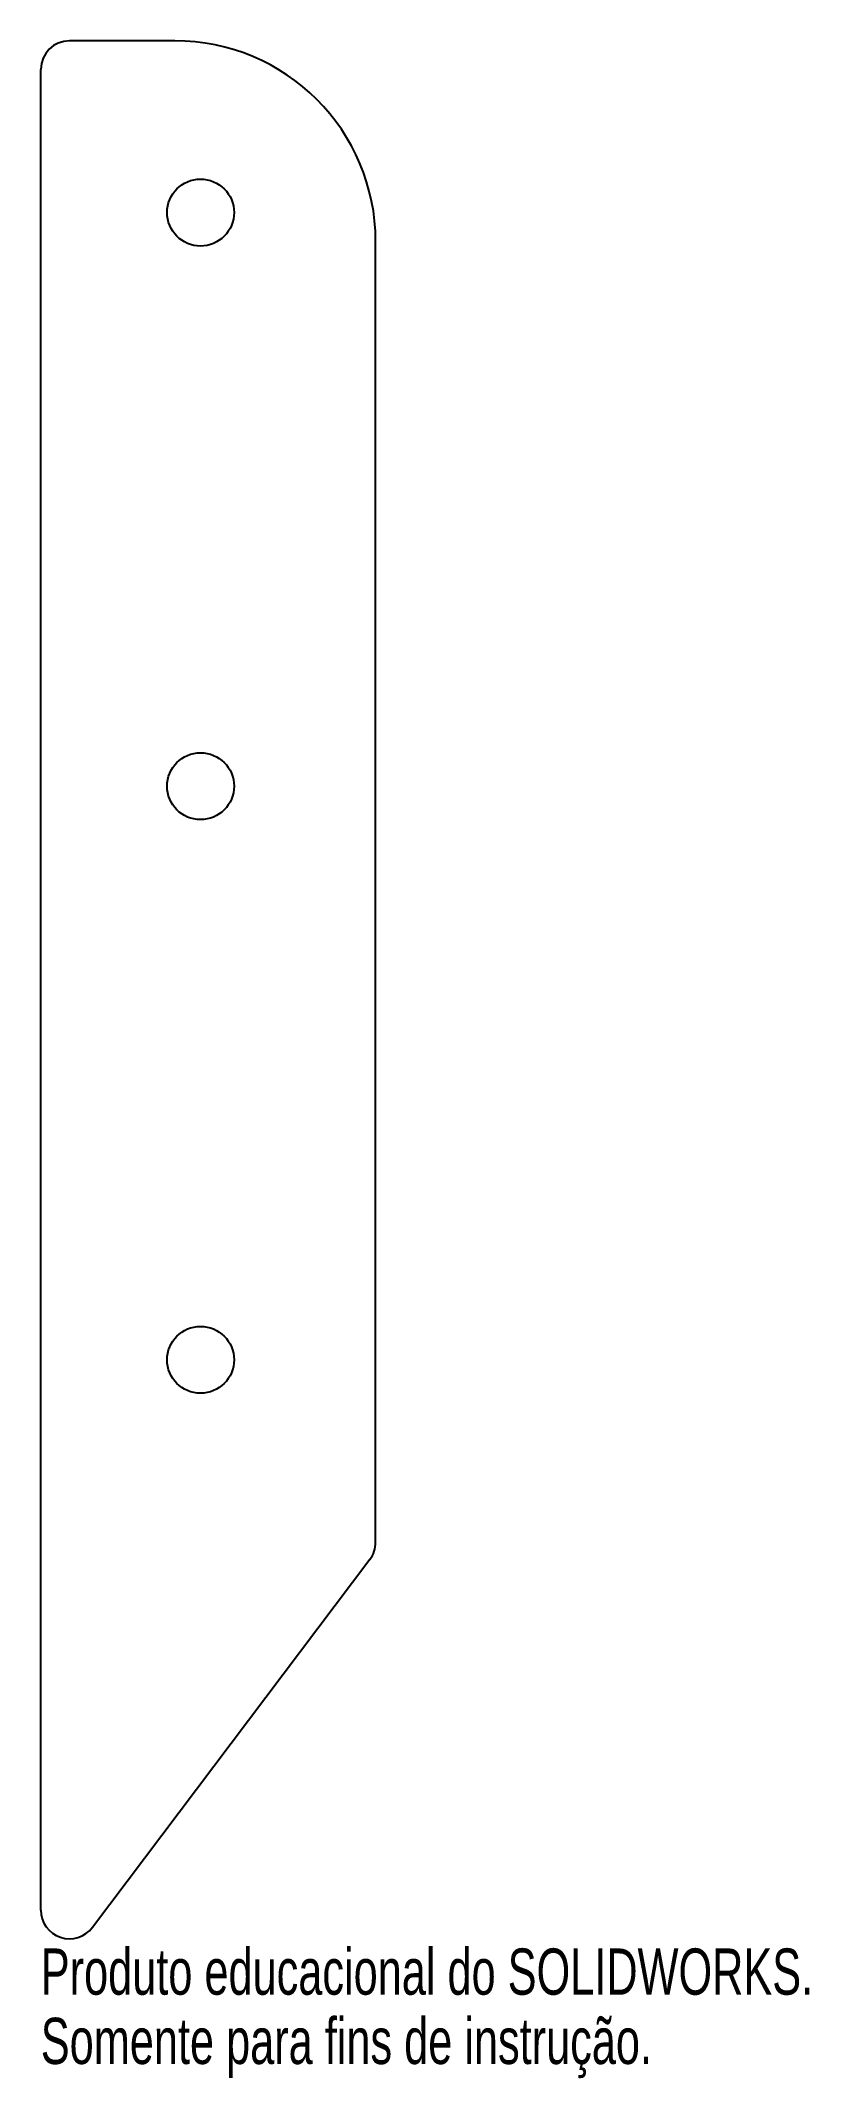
# Model space of a CAD drawing. Header units: millimetres. Extents: x 707 to 787, y 228 to 442.
import ezdxf

# ---------------------------------------------------------------- set-up
doc = ezdxf.new("R2010")
doc.units = ezdxf.units.MM
doc.styles.add('SLDTEXTSTYLE0', font='TXT', dxfattribs={"width": 0.7})

msp = doc.modelspace()

# ---------------------------------------------------------------- linework, layer by layer
at = {"color": 7, "linetype": 'Continuous', "lineweight": 25}
for p, q in [((721, 441.56), (710, 441.56)), ((707, 246.04), (707, 438.56)), ((742, 284.52), (742, 420.56)), ((741.4, 282.72), (712.4, 244.23))]:
    msp.add_line(p, q, dxfattribs=at)
for centre in [(723.7, 423.59), (723.7, 363.59), (723.7, 303.59)]:
    msp.add_circle(centre, 3.5, dxfattribs=at)
for centre, radius, start, end in [((710, 438.56), 3, 90, 180), ((721, 420.56), 21, 0, 90), ((739, 284.52), 3, 323, 0), ((710, 246.04), 3, 180, 323)]:
    msp.add_arc(centre, radius, start, end, dxfattribs=at)

# ---------------------------------------------------------------- texts
at = {"color": 7, "linetype": 'Continuous', "char_height": 4.8336, "attachment_point": 1, "style": 'SLDTEXTSTYLE0'}
for s, insert in [('Produto educacional do SOLIDWORKS.', (707, 242.02)), ('Somente para fins de instrução.', (707, 234.77))]:
    msp.add_mtext(s, dxfattribs=dict(at, insert=insert))

doc.saveas('drawing.dxf')
